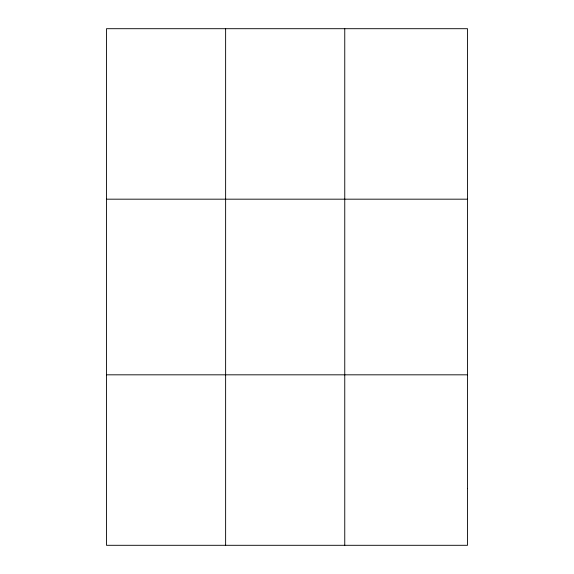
<?xml version="1.0" encoding="UTF-8"?>
<svg xmlns="http://www.w3.org/2000/svg" width="574" height="574" viewBox="0 0 574 574"><rect width="100%" height="100%" fill="white"/><g stroke="black" fill="none" stroke-linecap="round" stroke-linejoin="round"><path stroke-width="0.86" d="M225.625 28.7L225.625 545.3M344.759 28.7L344.759 545.3M106.491 199.178L467.509 199.178M106.491 374.822L467.509 374.822M467.509 488.474L467.509 545.3L106.491 545.3L106.491 28.7L467.509 28.7L467.509 488.474"/></g></svg>
